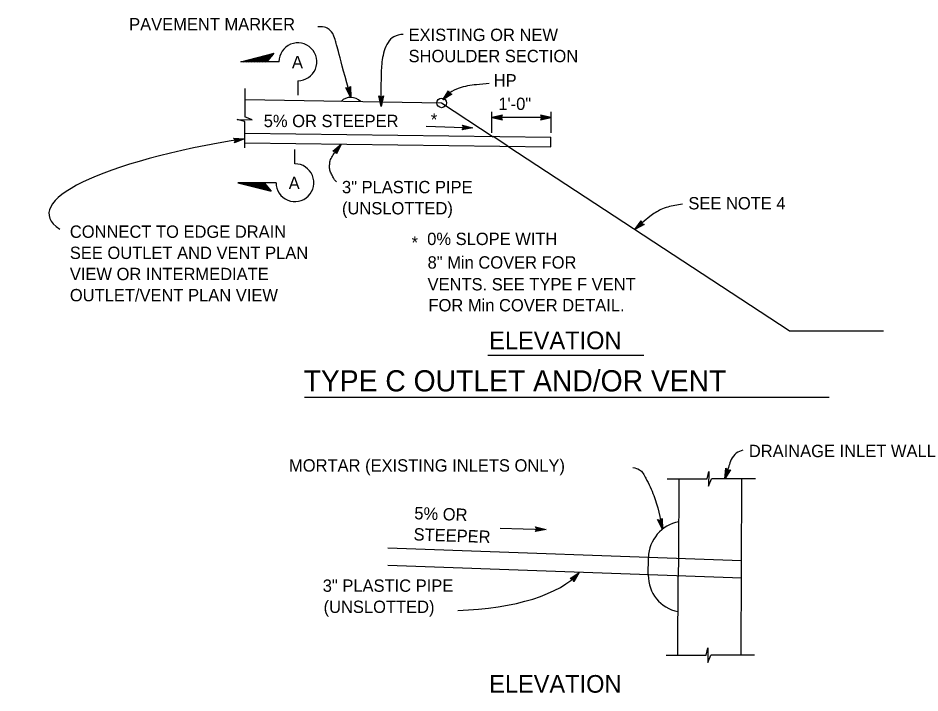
# Model space of a CAD drawing. Extents: x -893 to 867, y -474 to 712.
# Drawn here: x -377 to 135, y -57 to 326 of the extents above; entities that cross this region are included whole.
import ezdxf

# ---------------------------------------------------------------- set-up
doc = ezdxf.new("R2010")
doc.units = 0
for name, color, linetype in [('22 Misc Cnst Det', 7, 'Continuous'), ('56 Stage 3 Anno', 7, 'Continuous'), ('57 Undefined', 7, 'Continuous'), ('60 Nongeo Data', 7, 'Continuous')]:
    doc.layers.add(name, color=color, linetype=linetype)

msp = doc.modelspace()

# ---------------------------------------------------------------- linework, layer by layer
at = {"layer": '22 Misc Cnst Det'}
for p, q in [((-250.63, 301.19), (-231.68, 306.02)), ((-249.07, 301.19), (-232.08, 305.52)), ((-247.51, 301.19), (-232.49, 305.02)), ((-245.95, 301.19), (-232.89, 304.52)), ((-244.4, 301.19), (-233.3, 304.02)), ((-242.84, 301.19), (-233.71, 303.52)), ((-241.28, 301.19), (-234.11, 303.01)), ((-239.72, 301.19), (-234.52, 302.51)), ((-238.16, 301.19), (-234.92, 302.01)), ((-235.59, 301.19), (-231.68, 306.02)), ((-228.92, 301.19), (-250.63, 301.19)), ((-236.6, 301.19), (-235.33, 301.51)), ((-218.21, 290.47), (-218.21, 282.32)), ((-219.89, 243.34), (-219.89, 251.49)), ((-252.31, 232.62), (-233.36, 227.79)), ((-230.61, 232.62), (-252.31, 232.62)), ((-250.75, 232.62), (-233.77, 228.29)), ((-249.2, 232.62), (-234.17, 228.79)), ((-247.64, 232.62), (-234.58, 229.29)), ((-246.08, 232.62), (-234.99, 229.79)), ((-244.52, 232.62), (-235.39, 230.29)), ((-242.96, 232.62), (-235.8, 230.79)), ((-241.4, 232.62), (-236.2, 231.29)), ((-239.85, 232.62), (-236.61, 231.79)), ((-238.29, 232.62), (-237.01, 232.3)), ((-237.28, 232.62), (-233.36, 227.79))]:
    msp.add_line(p, q, dxfattribs=at)
for centre, start, end in [((-218.21, 301.19), 269.9995, 180), ((-219.89, 232.62), 180, 90.0005)]:
    msp.add_arc(centre, 10.72, start, end, dxfattribs=at)
at = {"layer": '56 Stage 3 Anno'}
for p, q in [((-188.45, 287.14), (-188.45, 287.14)), ((-191.02, 286.42), (-191.02, 286.42)), ((-171, 275.87), (-172.33, 281.87)), ((-172.33, 281.87), (-172.33, 281.87)), ((-172.33, 281.87), (-171, 281.07)), ((-171.01, 277.26), (-171.97, 281.64)), ((-171, 278.63), (-171.63, 281.46)), ((-171, 281.07), (-169.66, 281.87)), ((-169.66, 281.87), (-171, 275.87)), ((-170.02, 281.65), (-171, 277.25)), ((-169.66, 281.87), (-169.66, 281.87)), ((-136.01, 279.63), (-132.71, 284.81)), ((-130.82, 282.93), (-136.01, 279.63)), ((-135.03, 280.62), (-132.62, 284.39)), ((-131.22, 283.03), (-135.03, 280.61)), ((-134.06, 281.58), (-132.5, 284.02)), ((-131.64, 283.11), (-134.06, 281.58)), ((-133.08, 282.56), (-132.41, 283.6)), ((-132.01, 283.24), (-133.08, 282.56)), ((-132.71, 284.81), (-132.71, 284.81)), ((-132.71, 284.81), (-132.33, 283.31)), ((-132.33, 283.31), (-130.82, 282.93)), ((-130.82, 282.93), (-130.82, 282.93)), ((-188.12, 281), (-188.12, 281)), ((-171, 280.01), (-171.27, 281.22)), ((-170.38, 281.42), (-171, 278.63)), ((-170.72, 281.24), (-171, 280.01)), ((-136.01, 279.63), (-136.01, 279.63)), ((-171, 275.87), (-171, 275.87)), ((-108.14, 260.99), (-108.14, 272.84)), ((-74.59, 260.99), (-74.59, 272.84)), ((-102.14, 270.95), (-108.14, 269.61)), ((-74.59, 269.61), (-108.14, 269.61)), ((-108.14, 269.61), (-108.14, 269.61)), ((-108.14, 269.61), (-102.14, 268.28)), ((-102.36, 270.59), (-106.77, 269.61)), ((-106.75, 269.6), (-102.38, 268.64)), ((-102.6, 270.23), (-105.38, 269.61)), ((-105.38, 269.61), (-102.56, 268.98)), ((-102.77, 269.89), (-104, 269.61)), ((-104, 269.61), (-102.79, 269.34)), ((-102.94, 269.61), (-102.14, 270.95)), ((-102.14, 268.28), (-102.94, 269.61)), ((-102.14, 270.95), (-102.14, 270.95)), ((-102.14, 268.28), (-102.14, 268.28)), ((-74.59, 269.61), (-80.59, 270.94)), ((-80.59, 270.94), (-80.59, 270.94)), ((-80.59, 270.94), (-79.79, 269.61)), ((-79.79, 269.61), (-80.59, 268.27)), ((-80.59, 268.27), (-74.59, 269.61)), ((-80.59, 268.27), (-80.59, 268.27)), ((-80.37, 268.62), (-75.97, 269.61)), ((-75.98, 269.61), (-80.35, 270.58)), ((-77.35, 269.61), (-80.17, 270.23)), ((-80.13, 268.98), (-77.35, 269.61)), ((-79.96, 269.33), (-78.73, 269.61)), ((-78.73, 269.61), (-79.94, 269.87)), ((-74.59, 269.61), (-74.59, 269.61)), ((-145.44, 264.66), (-118.92, 263.73)), ((-124.96, 262.61), (-124.12, 263.92)), ((-118.92, 263.73), (-124.96, 262.61)), ((-124.96, 262.61), (-124.96, 262.61)), ((-124.12, 263.92), (-124.87, 265.28)), ((-124.87, 265.28), (-124.87, 265.28)), ((-124.87, 265.28), (-118.92, 263.73)), ((-120.31, 263.78), (-124.71, 262.97)), ((-124.66, 264.92), (-120.3, 263.78)), ((-121.68, 263.83), (-124.53, 263.31)), ((-124.44, 264.55), (-121.68, 263.83)), ((-124.28, 264.2), (-123.06, 263.88)), ((-123.06, 263.88), (-124.28, 263.66)), ((-118.92, 263.73), (-118.92, 263.73)), ((-253.64, 256.71), (-254.66, 257.9)), ((-254.66, 257.9), (-254.66, 257.9)), ((-254.66, 257.9), (-248.52, 257.59)), ((-254.38, 257.59), (-249.88, 257.35)), ((-248.52, 257.59), (-254.21, 255.27)), ((-254.21, 255.27), (-253.64, 256.71)), ((-254.09, 257.27), (-251.24, 257.12)), ((-249.89, 257.35), (-254.04, 255.66)), ((-251.24, 257.12), (-253.92, 256.03)), ((-253.86, 256.96), (-252.6, 256.89)), ((-252.6, 256.89), (-253.75, 256.43)), ((-248.52, 257.59), (-248.52, 257.59)), ((-254.21, 255.27), (-254.21, 255.27)), ((-198.44, 250.6), (-193.7, 254.51)), ((-198.03, 250.55), (-194.55, 253.42)), ((-197.6, 250.52), (-195.4, 252.33)), ((-197.22, 250.44), (-196.25, 251.24)), ((-196.25, 251.24), (-196.78, 250.13)), ((-195.4, 252.33), (-196.64, 249.72)), ((-194.55, 253.41), (-196.48, 249.37)), ((-193.7, 254.51), (-196.34, 248.96)), ((-193.7, 254.51), (-193.7, 254.51)), ((-196.9, 250.41), (-198.44, 250.6)), ((-198.44, 250.6), (-198.44, 250.6)), ((-196.34, 248.96), (-196.9, 250.41)), ((-196.34, 248.96), (-196.34, 248.96)), ((-27.11, 206.02), (-23.44, 210.95)), ((-26.06, 206.93), (-23.38, 210.52)), ((-25.02, 207.82), (-23.29, 210.14)), ((-23.44, 210.95), (-23.44, 210.95)), ((-23.44, 210.95), (-23.17, 209.42)), ((-21.69, 208.93), (-27.11, 206.02)), ((-27.11, 206.02), (-27.11, 206.02)), ((-22.09, 209.06), (-26.07, 206.92)), ((-22.5, 209.17), (-25.02, 207.82)), ((-23.97, 208.73), (-23.23, 209.72)), ((-22.86, 209.32), (-23.97, 208.73)), ((-23.17, 209.42), (-21.69, 208.93)), ((-21.69, 208.93), (-21.69, 208.93)), ((24.03, 64.68), (24.66, 70.79)), ((27.2, 69.94), (24.03, 64.68)), ((24.46, 66), (24.93, 70.45)), ((26.79, 69.85), (24.46, 65.98)), ((24.66, 70.79), (24.66, 70.79)), ((24.66, 70.79), (25.67, 69.61)), ((24.9, 67.3), (25.2, 70.17)), ((26.37, 69.74), (24.9, 67.3)), ((25.34, 68.61), (25.47, 69.84)), ((25.99, 69.69), (25.34, 68.61)), ((25.67, 69.61), (27.2, 69.94)), ((27.2, 69.94), (27.2, 69.94)), ((24.03, 64.68), (24.03, 64.68)), ((-11.4, 36.14), (-14.17, 41.63)), ((-14.17, 41.63), (-14.17, 41.63)), ((-14.17, 41.63), (-12.68, 41.18)), ((-11.74, 37.49), (-13.76, 41.49)), ((-12.08, 38.82), (-13.38, 41.4)), ((-12.42, 40.16), (-12.98, 41.26)), ((-12.68, 41.18), (-11.58, 42.29)), ((-12.46, 41.42), (-12.42, 40.16)), ((-12.16, 41.67), (-12.08, 38.82)), ((-11.87, 41.99), (-11.74, 37.48)), ((-11.58, 42.29), (-11.58, 42.29)), ((-11.58, 42.29), (-11.4, 36.14)), ((-103.51, 36.87), (-77.43, 35.95)), ((-83.47, 34.83), (-82.63, 36.14)), ((-77.43, 35.95), (-83.47, 34.83)), ((-82.63, 36.14), (-83.38, 37.5)), ((-83.38, 37.5), (-83.38, 37.5)), ((-83.38, 37.5), (-77.43, 35.95)), ((-78.82, 36), (-83.22, 35.19)), ((-83.17, 37.14), (-78.81, 36)), ((-80.19, 36.05), (-83.04, 35.53)), ((-82.95, 36.77), (-80.19, 36.05)), ((-82.79, 36.42), (-81.57, 36.1)), ((-81.57, 36.1), (-82.79, 35.88)), ((-77.43, 35.95), (-77.43, 35.95)), ((-11.4, 36.14), (-11.4, 36.14)), ((-83.47, 34.83), (-83.47, 34.83)), ((-63.67, 8.21), (-58.58, 11.66)), ((-63.27, 8.12), (-59.53, 10.65)), ((-59.53, 10.64), (-61.83, 6.8)), ((-58.58, 11.66), (-61.73, 6.38)), ((-58.58, 11.66), (-58.58, 11.66)), ((-62.15, 7.87), (-63.67, 8.21)), ((-63.67, 8.21), (-63.67, 8.21)), ((-62.84, 8.05), (-60.48, 9.65)), ((-62.47, 7.94), (-61.43, 8.64)), ((-61.73, 6.38), (-62.15, 7.87)), ((-61.43, 8.64), (-62.06, 7.58)), ((-60.48, 9.65), (-61.96, 7.16)), ((-61.73, 6.38), (-61.73, 6.38))]:
    msp.add_line(p, q, dxfattribs=at)
msp.add_lwpolyline([(-188.45, 287.14), (-188.12, 281), (-191.02, 286.42), (-190.62, 286.31), (-188.5, 282.34), (-188.73, 286.84), (-189.02, 286.54), (-188.86, 283.67), (-190.22, 286.2), (-189.82, 286.09), (-189.23, 285), (-189.3, 286.24), (-189.52, 286.01), (-191.02, 286.42), (-189.52, 286.01)], close=True, dxfattribs=at)
for centre, major_axis, ratio, start_param, end_param in [((-205.66, 229.53), (153.74, 15.22), 0.215322, 1.831918, 3.402254), ((-152.1, 31.99), (-98.54, 9.25), 0.414785, 1.862148, 2.85757)]:
    msp.add_ellipse(centre, major_axis=major_axis, ratio=ratio, start_param=start_param, end_param=end_param, dxfattribs=at)
for points in [[(-188.12, 281), (-194.93, 305.35), (-197.27, 315.86), (-199.6, 318.97), (-202.71, 321.31), (-206.8, 320.92)], [(-196.25, 233.2), (-197.01, 233.64), (-197.65, 234.79), (-198.23, 235.83), (-199.42, 238.02), (-200.3, 240.26), (-200.2, 242.43), (-200.08, 245.12), (-198.7, 247.72), (-196.91, 250.34), (-196.54, 250.88), (-196.16, 251.4), (-193.7, 254.51)]]:
    msp.add_open_spline(points, degree=3, dxfattribs=at)
for points in [[(-158.48, 316.75), (-163.75, 315.43), (-167.05, 312.13), (-170.34, 302.24), (-171, 293.01), (-171, 275.87)], [(-109.64, 288.86), (-116.89, 288.2), (-126.78, 286.23), (-132.05, 283.59), (-136.01, 279.63)], [(-0.07, 220.54), (-4.37, 219.76), (-12.19, 217.41), (-18.45, 213.5), (-27.11, 206.02)], [(34.19, 80.96), (30.55, 79.34), (27.69, 75.67), (25.25, 68.34), (24.03, 64.68)], [(-28.1, 71.17), (-24.43, 69.95), (-20.77, 65.06), (-16.28, 55.29), (-11.4, 36.14)]]:
    msp.add_spline(points, degree=3, dxfattribs=at)
at = {"layer": '57 Undefined'}
for p, q in [((-110.43, 134.91), (-21.9, 134.91)), ((-214.52, 110.97), (83.19, 110.97))]:
    msp.add_line(p, q, dxfattribs=at)
at = {"layer": '60 Nongeo Data'}
for p, q in [((-248.39, 286.03), (-248.39, 269.94)), ((-248.16, 279.79), (-136.64, 277.88)), ((-136.64, 277.88), (-107.39, 258.69)), ((-252.61, 268.4), (-244.24, 268.26)), ((-248.39, 267.34), (-252.61, 268.4)), ((-244.24, 268.26), (-248.39, 269.94)), ((-248.39, 252.5), (-248.39, 267.34)), ((-248.37, 260.68), (-74.62, 258.42)), ((-99.16, 253.29), (-107.49, 258.76)), ((-74.7, 252.96), (-74.62, 258.42)), ((-248.28, 255.22), (-74.7, 252.96)), ((60.44, 148.58), (-99.08, 253.24)), ((60.44, 148.58), (113.98, 148.62)), ((13.94, 64.68), (14.99, 68.9)), ((14.99, 68.9), (14.85, 60.53)), ((-8.69, 64.68), (13.94, 64.68)), ((-2.09, 64.56), (-2.33, 19.95)), ((14.85, 60.53), (16.54, 64.68)), ((41.4, 64.68), (16.54, 64.68)), ((33.23, -35.34), (33.76, 64.37)), ((33.52, 18.33), (-167.25, 25.51)), ((33.61, 8.36), (-167.19, 15.54)), ((-19.4, 10.23), (-19.35, 20.21)), ((-2.33, 19.82), (-2.39, 9.33)), ((-2.63, -35.37), (-2.39, 9.46)), ((-9.22, -35.26), (13.41, -35.26)), ((13.41, -35.26), (14.46, -31.04)), ((14.46, -31.04), (14.32, -39.41)), ((14.32, -39.41), (16.01, -35.26)), ((40.87, -35.26), (16.01, -35.26))]:
    msp.add_line(p, q, dxfattribs=at)
msp.add_circle((-136.64, 277.88), 2.72, dxfattribs=at)
for centre, radius, start, end in [((-188.25, 273.25), 7.76, 43.4872, 134.6269), ((1.89, 19.56), 21.25, 100.941, 178.2663), ((1.37, 9.86), 20.77, 178.9874, 258.9982)]:
    msp.add_arc(centre, radius, start, end, dxfattribs=at)

# ---------------------------------------------------------------- texts
at = {"layer": '57 Undefined'}
for s, height, p in [('PAVEMENT MARKER', 7, (-313.95, 318.99)), ('EXISTING OR NEW', 7, (-155.4, 312.97)), ('SHOULDER SECTION', 7, (-155.4, 300.97)), ('A', 7, (-221.57, 297.53)), ('HP', 7, (-107.1, 287.18)), ('1\'-0"', 7, (-104.47, 273.86)), ('5% OR STEEPER', 7, (-237.58, 264.15)), ('*', 7, (-142.76, 264.96)), ('A', 7, (-223.42, 228.98)), ('3" PLASTIC PIPE', 7, (-193.19, 226.67)), ('(UNSLOTTED)', 7, (-193.19, 214.67)), ('SEE NOTE 4', 7, (3.35, 217.5)), ('CONNECT TO EDGE DRAIN', 7, (-347.59, 201.39)), ('*', 7, (-153.68, 195.21)), ('0% SLOPE WITH', 7, (-144.84, 197.3)), ('SEE OUTLET AND VENT PLAN ', 7, (-347.59, 189.39)), ('8" Min COVER FOR', 7, (-144.63, 183.94)), ('VIEW OR INTERMEDIATE', 7, (-347.59, 177.39)), ('VENTS. SEE TYPE F VENT', 7, (-144.63, 171.57)), ('OUTLET/VENT PLAN VIEW', 7, (-347.59, 165.39)), ('FOR Min COVER DETAIL.', 7, (-144.14, 159.69)), ('ELEVATION', 10, (-109.67, 138.26)), ('TYPE C OUTLET AND/OR VENT', 12, (-214.96, 114.32)), ('DRAINAGE INLET WALL', 7, (37.64, 77.06)), ('MORTAR (EXISTING INLETS ONLY)', 7, (-223.24, 68.85)), ('3" PLASTIC PIPE', 7, (-204.1, 0.71)), ('(UNSLOTTED)', 7, (-203.62, -11.29)), ('ELEVATION', 10, (-109.67, -56.49))]:
    msp.add_text(s, height=height, dxfattribs=at).set_placement(p)
for s, p in [('5% OR', (-152.25, 41.86)), ('STEEPER', (-152.67, 29.87))]:
    msp.add_text(s, height=7, rotation=358, dxfattribs=at).set_placement(p)

doc.saveas('drawing.dxf')
